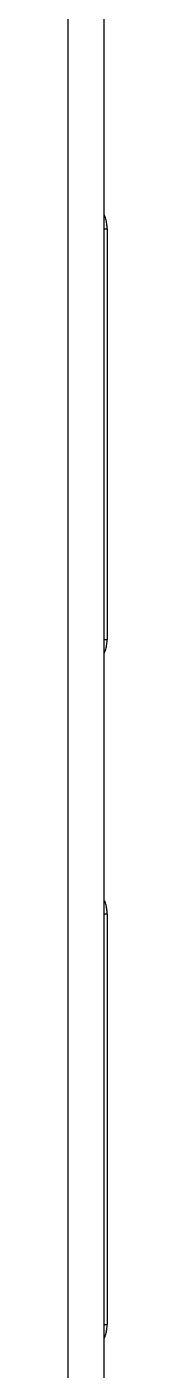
# Model space of a CAD drawing. Header units: millimetres. Extents: x -987 to 2591, y -102 to 2398.
# Drawn here: x 927.9 to 931.1, y 371.6 to 482.7 of the extents above; entities that cross this region are included whole.
import ezdxf

# ---------------------------------------------------------------- set-up
doc = ezdxf.new("R2010")
doc.units = ezdxf.units.MM
doc.header["$MEASUREMENT"] = 0
doc.layers.add('Utwórz2D linie widoczne', color=7, linetype='Continuous', true_color=0x000000)

msp = doc.modelspace()

# ---------------------------------------------------------------- linework, layer by layer
at = {"layer": 'Utwórz2D linie widoczne'}
for p, q in [((930.89, 265.46), (930.89, 639.02)), ((927.89, 636.07), (927.89, 268.41)), ((927.9, 347.24), (927.9, 634.32)), ((930.92, 467.11), (930.89, 467.21)), ((930.96, 467.02), (930.92, 467.11)), ((930.99, 466.92), (930.96, 467.02)), ((930.89, 466.03), (931.13, 466.03)), ((931.02, 466.83), (930.99, 466.92)), ((931.04, 466.73), (931.02, 466.83)), ((931.07, 466.63), (931.04, 466.73)), ((931.08, 466.53), (931.07, 466.63)), ((931.1, 466.43), (931.08, 466.53)), ((931.11, 466.33), (931.1, 466.43)), ((931.12, 466.23), (931.11, 466.33)), ((931.12, 466.13), (931.12, 466.23)), ((931.13, 466.03), (931.12, 466.13)), ((931.13, 466.03), (931.13, 432.03)), ((930.89, 432.03), (931.13, 432.03)), ((931.04, 431.34), (931.07, 431.43)), ((931.07, 431.43), (931.08, 431.53)), ((931.08, 431.53), (931.1, 431.63)), ((931.1, 431.63), (931.11, 431.73)), ((931.11, 431.73), (931.12, 431.83)), ((931.12, 431.93), (931.13, 432.03)), ((931.12, 431.83), (931.12, 431.93)), ((930.89, 430.86), (930.92, 430.95)), ((930.92, 430.95), (930.96, 431.05)), ((930.96, 431.05), (930.99, 431.14)), ((930.99, 431.14), (931.02, 431.24)), ((931.02, 431.24), (931.04, 431.34)), ((930.92, 410.41), (930.89, 410.51)), ((930.96, 410.32), (930.92, 410.41)), ((930.99, 410.22), (930.96, 410.32)), ((930.89, 409.33), (931.13, 409.33)), ((931.02, 410.13), (930.99, 410.22)), ((931.04, 410.03), (931.02, 410.13)), ((931.07, 409.93), (931.04, 410.03)), ((931.08, 409.83), (931.07, 409.93)), ((931.1, 409.73), (931.08, 409.83)), ((931.11, 409.63), (931.1, 409.73)), ((931.12, 409.53), (931.11, 409.63)), ((931.12, 409.43), (931.12, 409.53)), ((931.13, 409.33), (931.12, 409.43)), ((931.13, 409.33), (931.13, 375.33)), ((930.89, 375.33), (931.13, 375.33)), ((931.04, 374.64), (931.07, 374.73)), ((931.07, 374.73), (931.08, 374.83)), ((931.08, 374.83), (931.1, 374.93)), ((931.1, 374.93), (931.11, 375.03)), ((931.11, 375.03), (931.12, 375.13)), ((931.12, 375.23), (931.13, 375.33)), ((931.12, 375.13), (931.12, 375.23)), ((930.89, 374.16), (930.92, 374.25)), ((930.92, 374.25), (930.96, 374.35)), ((930.96, 374.35), (930.99, 374.44)), ((930.99, 374.44), (931.02, 374.54)), ((931.02, 374.54), (931.04, 374.64))]:
    msp.add_line(p, q, dxfattribs=at)

doc.saveas('drawing.dxf')
